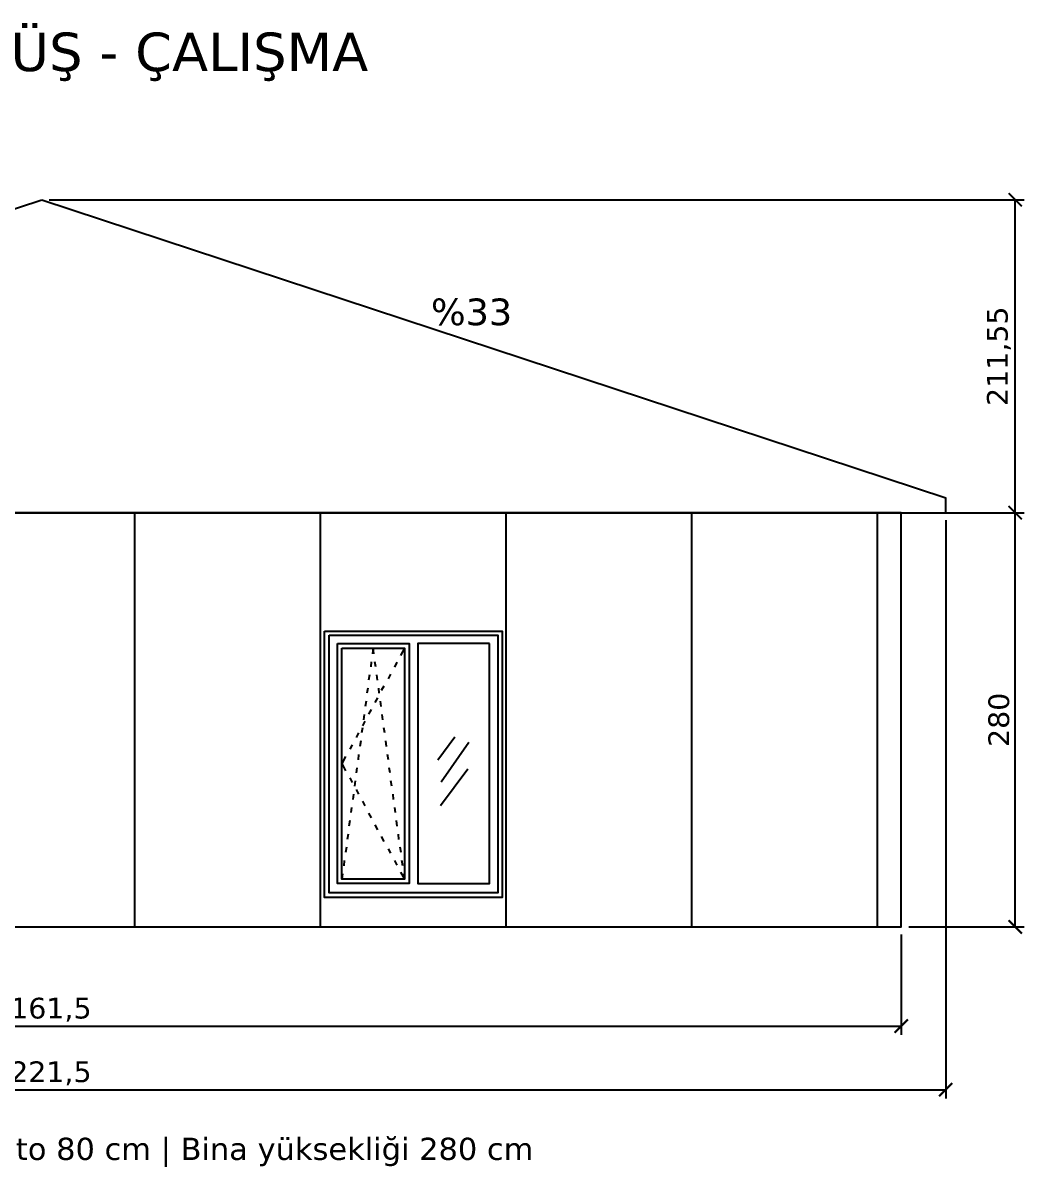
# Model space of a CAD drawing. Header units: centimetres. Extents: x -135 to 5324, y -1304 to 1609.
# Drawn here: x 568 to 1244, y -1106 to -333 of the extents above; entities that cross this region are included whole.
import ezdxf
from ezdxf.enums import TextEntityAlignment as Align

# ---------------------------------------------------------------- set-up
doc = ezdxf.new("R2010")
doc.units = ezdxf.units.CM
for name, color, linetype in [('ON_CATI', 7, 'Continuous'), ('ON_DERZ', 8, 'Continuous'), ('ON_DOGRAMA', 4, 'Continuous'), ('ON_GORUNUS', 7, 'Continuous'), ('ON_OLCU', 4, 'Continuous'), ('ON_TOPUK', 1, 'Continuous'), ('ON_YAZI', 7, 'Continuous')]:
    doc.layers.add(name, color=color, linetype=linetype)
doc.styles.add('PORTMAN', font='DejaVuSans.ttf')
doc.dimstyles.new('PORTMAN', dxfattribs={"dimtxt": 14, "dimasz": 9, "dimexe": 6, "dimexo": 5, "dimgap": 4, "dimtad": 1, "dimtxsty": 'PORTMAN', "dimblk": 'ARCHTICK', "dimcen": 2.5, "dimazin": 3, "dimtfac": 0.5, "dimtmove": 2, "dimatfit": 3})

# ---------------------------------------------------------------- blocks, each defined once
blk = doc.blocks.new('kaynak-on-pencere')
at = {"color": 1, "linetype": 'Continuous', "lineweight": 25, "ltscale": 0.5}
for p, q in [((34.71, 108.53), (33.07, 105.42)), ((20.28, 102.68), (20.1, 100.49)), ((22.29, 100.49), (21.92, 102.68)), ((31.43, 102.5), (30.33, 100.3)), ((19.55, 97.02), (19.18, 94.64)), ((23.02, 94.64), (22.66, 97.02)), ((28.68, 97.2), (27.59, 95.19)), ((18.82, 91.17), (18.45, 88.98)), ((23.75, 88.98), (23.57, 91.17)), ((25.76, 92.08), (24.67, 90.07)), ((18.09, 85.51), (17.72, 83.13)), ((23.02, 86.97), (21.92, 84.96)), ((24.67, 83.13), (24.3, 85.51)), ((17.17, 79.66), (16.99, 77.28)), ((20.28, 81.85), (19.18, 79.84)), ((25.4, 77.28), (25.03, 79.66)), ((17.54, 76.74), (16.44, 74.73)), ((14.8, 71.62), (13.7, 69.61)), ((16.44, 73.81), (16.08, 71.62)), ((26.13, 71.62), (25.76, 73.81)), ((12.06, 66.5), (10.96, 64.49)), ((15.71, 68.15), (15.35, 65.77)), ((26.86, 65.77), (26.67, 68.15)), ((14.8, 62.3), (14.62, 59.93)), ((27.77, 59.93), (27.41, 62.3)), ((14.07, 56.46), (13.7, 54.26)), ((28.5, 54.26), (28.14, 56.46)), ((10.96, 52.07), (12.06, 50.06)), ((13.34, 50.79), (12.97, 48.42)), ((29.23, 48.42), (28.87, 50.79)), ((12.61, 44.95), (12.24, 42.57)), ((13.7, 46.96), (14.8, 44.95)), ((29.96, 42.57), (29.78, 44.95)), ((16.44, 41.84), (17.54, 39.83)), ((11.69, 39.1), (11.51, 36.91)), ((19.18, 36.72), (20.28, 34.71)), ((30.88, 36.91), (30.51, 39.1)), ((10.96, 33.43), (10.6, 31.06)), ((21.92, 31.61), (23.02, 29.42)), ((31.61, 31.06), (31.24, 33.43)), ((10.23, 27.59), (9.87, 25.21)), ((24.67, 26.49), (25.76, 24.3)), ((32.34, 25.21), (32.16, 27.59)), ((9.5, 21.92), (9.14, 19.55)), ((27.59, 21.19), (28.68, 19.18)), ((33.25, 19.55), (32.89, 21.92)), ((8.59, 16.08), (8.4, 13.7)), ((30.33, 16.08), (31.43, 14.07)), ((33.98, 13.7), (33.62, 16.08)), ((7.86, 10.23), (7.49, 7.86))]:
    blk.add_line(p, q, dxfattribs=at)
at = {"color": 7, "linetype": 'Continuous', "lineweight": 25, "ltscale": 0.5}
for p, q in [((56.64, 69.79), (49.15, 59.74)), ((62.67, 67.42), (50.61, 50.24)), ((62.3, 55.91), (50.43, 39.83))]:
    blk.add_line(p, q, dxfattribs=at)
at = {"color": 7, "linetype": 'Continuous', "lineweight": 25}
for points in [[(0, 116.02), (77.1, 116.02), (77.1, 0), (0, 0)], [(2.01, 114.19), (75.27, 114.19), (75.27, 2.01), (2.01, 2.01)], [(5.66, 110.54), (36.72, 110.54), (36.72, 6.03), (5.66, 6.03)], [(71.62, 110.54), (40.56, 110.54), (40.56, 6.03), (71.62, 6.03)], [(7.49, 108.53), (34.71, 108.53), (34.71, 7.86), (7.49, 7.86)]]:
    blk.add_lwpolyline(points, close=True, dxfattribs=at)
at = {"color": 1, "linetype": 'Continuous', "lineweight": 25}
for points in [[(21.38, 106.15), (21.19, 108.53), (20.83, 106.15)], [(9.14, 61.39), (7.49, 58.28), (9.14, 55.18)], [(33.07, 10.96), (34.71, 7.86), (34.35, 10.23)]]:
    blk.add_lwpolyline(points, dxfattribs=at)
blk = doc.blocks.new('_ARCHTICK')
at = {"color": 0, "linetype": 'BYBLOCK', "const_width": 0.15}
blk.add_lwpolyline([(-0.5, -0.5), (0.5, 0.5)], dxfattribs=at)

msp = doc.modelspace()

# ---------------------------------------------------------------- linework, layer by layer
at = {"layer": 'ON_CATI'}
for p, q in [((-30, -654.1025), (580.75, -452.555)), ((580.75, -452.555), (1191.5, -654.1025)), ((-30, -664.1025), (1191.5, -664.1025))]:
    msp.add_line(p, q, dxfattribs=at)
at = {"layer": 'ON_DERZ'}
for p, q in [((643.5, -944.1025), (643.5, -664.1025)), ((769, -944.1025), (769, -664.1025)), ((894.5, -944.1025), (894.5, -664.1025)), ((1020, -944.1025), (1020, -664.1025)), ((1145.5, -944.1025), (1145.5, -664.1025))]:
    msp.add_line(p, q, dxfattribs=at)
at = {"layer": 'ON_GORUNUS'}
msp.add_lwpolyline([(0, -944.1025), (1161.5, -944.1025), (1161.5, -664.1025), (0, -664.1025)], close=True, dxfattribs=at)
at = {"layer": 'ON_TOPUK'}
msp.add_line((1191.5, -664.1025), (1191.5, -654.1025), dxfattribs=at)

# ---------------------------------------------------------------- block references
at = {"layer": 'ON_DOGRAMA', "xscale": 1.5564000466920014, "yscale": 1.5514967634053631}
msp.add_blockref('kaynak-on-pencere', (771.75, -924.1025), dxfattribs=at)

# ---------------------------------------------------------------- texts
at = {"layer": 'ON_YAZI', "style": 'PORTMAN'}
for s, height, p in [('ÖN GÖRÜNÜŞ - ÇALIŞMA', 26, (580.75, -352.555)), ('%33', 18, (871.125, -528.3287)), ('Pencere üst kotu 200 cm | Lento 80 cm | Bina yüksekliği 280 cm', 15, (580.75, -1094.1025))]:
    msp.add_text(s, height=height, dxfattribs=at).set_placement(p, align=Align.MIDDLE_CENTER)

# ---------------------------------------------------------------- dimensions: what is measured, and where the dimension line sits
at = {"layer": 'ON_OLCU'}
for base, p1, p2 in [((1238.5, -664.1025), (1191.5, -664.1025), (580.75, -452.555)), ((1238.5, -944.1025), (1161.5, -944.1025), (1161.5, -664.1025))]:
    msp.add_linear_dim(base=base, p1=p1, p2=p2, angle=90, dimstyle='PORTMAN', override={"dimtxt": 14, "dimasz": 9, "dimexe": 6, "dimexo": 5, "dimdec": 2, "dimzin": 8, "dimdsep": 44}, dxfattribs=at).render()
for base, p1, p2 in [((-30, -1054.1025), (-30, -664.1025), (1191.5, -664.1025)), ((0, -1011.1025), (0, -944.1025), (1161.5, -944.1025))]:
    msp.add_linear_dim(base=base, p1=p1, p2=p2, dimstyle='PORTMAN', override={"dimtxt": 14, "dimasz": 9, "dimexe": 6, "dimexo": 5, "dimdec": 2, "dimzin": 8, "dimdsep": 44}, dxfattribs=at).render()

doc.saveas('drawing.dxf')
